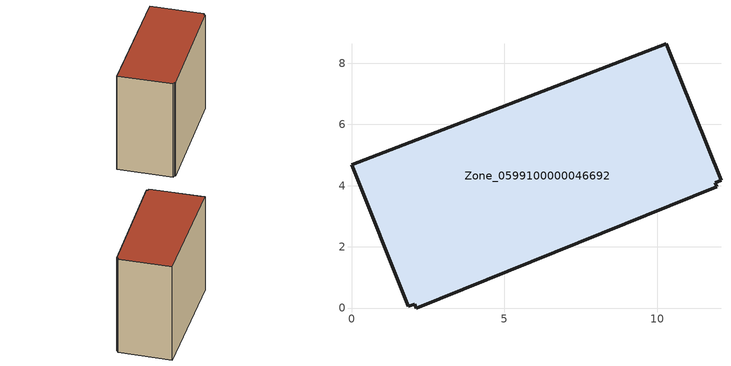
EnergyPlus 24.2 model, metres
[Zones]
Zone_0599100000046692
 floor ground (C_G): 11.88,4.09 11.94,3.96 2.12,0 2.06,0.13 1.85,0.05 0,4.68 10.29,8.63 12.08,4.17 z0
 wall outside (C_F): 10.29,8.63 0,4.68 1.85,0.05 2.06,0.13 2.12,0 11.94,3.96 11.88,4.09 12.08,4.17 10.29,8.63 z0:9.58
 roof outside (C_R): 11.88,4.09 12.08,4.17 10.29,8.63 0,4.68 1.85,0.05 2.06,0.13 2.12,0 11.94,3.96 z9.58
[BUILDING]
Pand.0599100000046692: North Axis=0; Terrain=City; Loads Convergence Tolerance Value=0.04; Temperature Convergence Tolerance Value=0.4; Solar Distribution=FullExterior; Maximum Number of Warmup Days=25; Minimum Number of Warmup Days=1
[Site:Location]
Rotterdam.The.Hague.AP_ZH_NLD Design_Conditions: Latitude=51.96; Longitude=4.45; Time Zone=1; Elevation=-4.5
[SITE:GROUNDTEMPERATURE:BUILDINGSURFACE]
18, 18, 18, 18, 18, 18, 18, 18, 18, 18, 18, 18
[MATERIAL] Thermal Absorptance=0.9; Solar Absorptance=0.7; Visible Absorptance=0.7
Name | Roughness | Thickness | Conductivity | Density | Specific Heat
G.TI.1946 | MediumSmooth | 0.15 | 1 | 540 | 1210
F.TI.1946 | Rough | 0.3 | 0.857143 | 1920 | 840
R.TI.1946 | MediumRough | 0.2 | 0.1 | 1500 | 1000
[CONSTRUCTION]
C_G: G.TI.1946
C_F: F.TI.1946
C_R: R.TI.1946
[ZONE]
Zone_0599100000046692: Type=1; Multiplier=1; Ceiling Height=Autocalculate; Volume=Autocalculate; Floor Area=autocalculate; Part of Total Floor Area=Yes
[ZONEINFILTRATION:DESIGNFLOWRATE]
Infil_Zone_0599100000046692: Zone or ZoneList or Space or SpaceList=Zone_0599100000046692; Schedule=AlwaysOn; Design Flow Rate Calculation Method=Flow/Area; Flow Rate per Floor Area=0.003; Constant Term Coefficient=1; Temperature Term Coefficient=0; Velocity Term Coefficient=0; Velocity Squared Term Coefficient=0
[HVACTEMPLATE:ZONE:IDEALLOADSAIRSYSTEM]
Zone_0599100000046692: Maximum Heating Supply Air Temperature=50; Minimum Cooling Supply Air Temperature=13; Maximum Heating Supply Air Humidity Ratio=0.0156; Minimum Cooling Supply Air Humidity Ratio=0.0077; Heating Limit=NoLimit; Cooling Limit=NoLimit; Dehumidification Control Type=ConstantSensibleHeatRatio; Cooling Sensible Heat Ratio=0.7; Dehumidification Setpoint=60; Humidification Control Type=None; Humidification Setpoint=30; Outdoor Air Method=None; Outdoor Air Flow Rate per Person=0.00944; Outdoor Air Flow Rate per Zone Floor Area=0; Outdoor Air Flow Rate per Zone=0; Demand Controlled Ventilation Type=None; Outdoor Air Economizer Type=NoEconomizer; Heat Recovery Type=None; Sensible Heat Recovery Effectiveness=0.7; Latent Heat Recovery Effectiveness=0.65
[ZONECONTROL:THERMOSTAT]
ThermostatControl_Zone_0599100000046692: Zone or ZoneList=Zone_0599100000046692; Control Type Schedule=DualSetpointControlType; Control 1=Thermostat_Zone_0599100000046692; Temperature Difference Between Cutout And Setpoint=0
[THERMOSTATSETPOINT:DUALSETPOINT]
Thermostat_Zone_0599100000046692: Heating Setpoint Temperature Schedule=HeatingSetpoint_Zone_0599100000046692; Cooling Setpoint Temperature Schedule=CoolingSetpoint_Zone_0599100000046692
[SCHEDULE:COMPACT]
HeatingSetpoint_Zone_0599100000046692: Through: 12/31, For: AllDays, Until: 24:00, 21
CoolingSetpoint_Zone_0599100000046692: Through: 12/31, For: AllDays, Until: 24:00, 24
DualSetpointControlType: Through: 12/31, For: AllDays, Until: 24:00, 4
AlwaysOn: Through: 12/31, For: AllDays, Until: 24:00, 1
